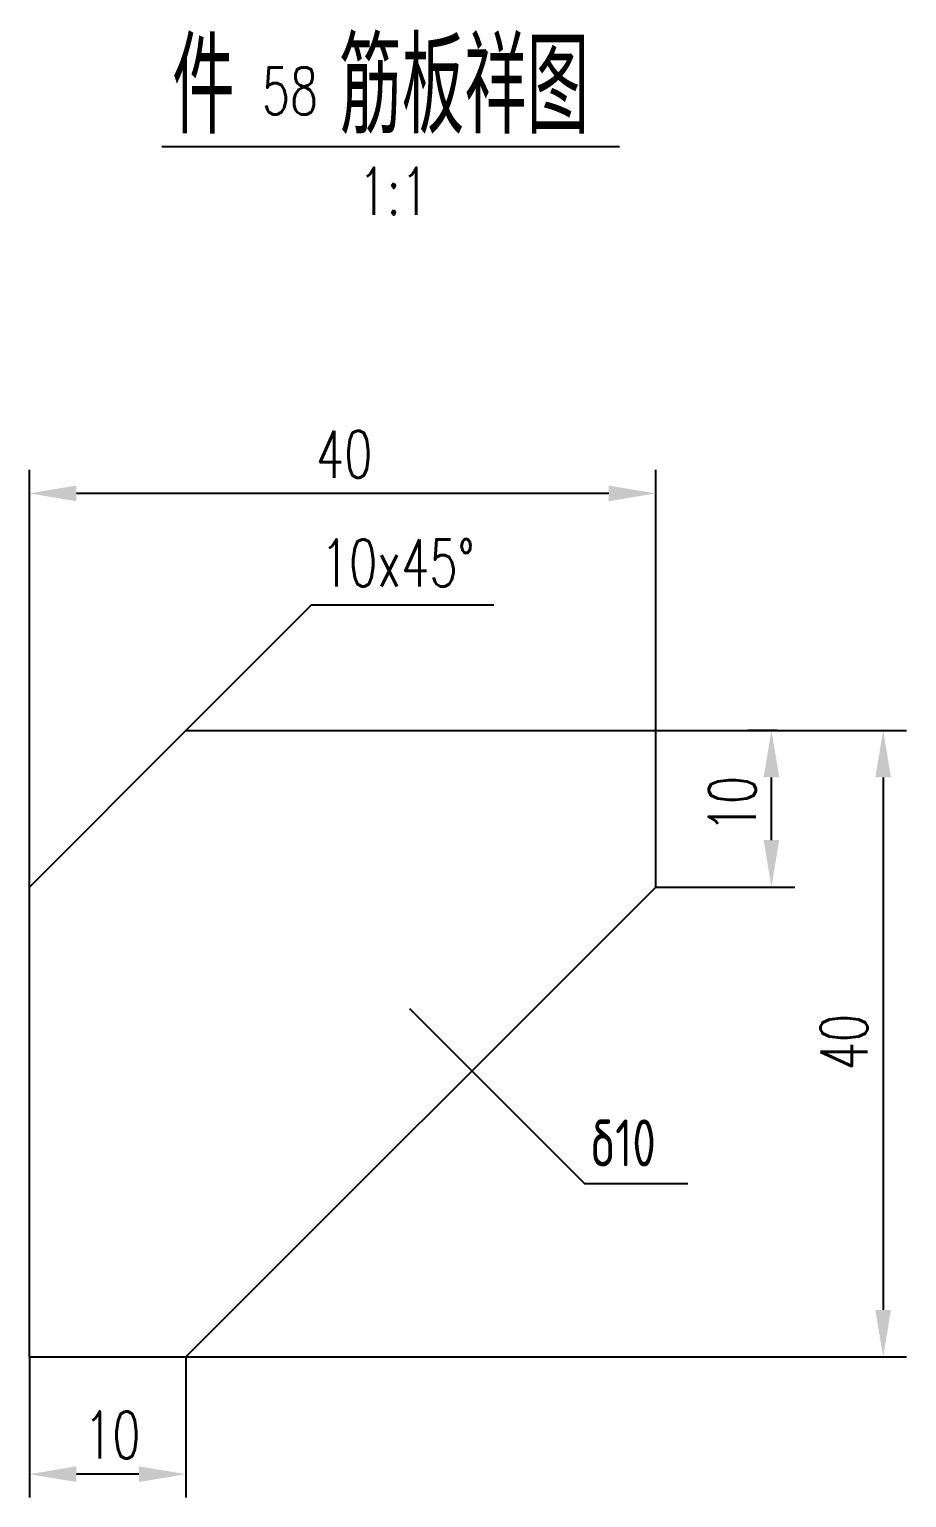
# Model space of a CAD drawing. Header units: millimetres. Extents: x 1545 to 36024, y 3418 to 15628.
# Drawn here: x 6769 to 7329, y 12439 to 13376 of the extents above; entities that cross this region are included whole.
import ezdxf

# ---------------------------------------------------------------- set-up
doc = ezdxf.new("R2010")
doc.units = ezdxf.units.MM
for name, color, linetype in [('CDR_DIM', 7, 'Continuous'), ('CDR_DWG1', 1, 'Continuous'), ('CDR_TEXT', 7, 'Continuous')]:
    doc.layers.add(name, color=color, linetype=linetype)
doc.styles.add('HZ', font='simplex.shx', dxfattribs={"width": 0.7, "height": 30, "bigfont": 'HZ.shx'})

msp = doc.modelspace()

# ---------------------------------------------------------------- linework, layer by layer
at = {"layer": 'CDR_DIM', "color": 0, "linetype": 'Continuous'}
for p, q in [((6853.72, 13301.29), (7146.03, 13301.29)), ((6769.18, 12828.59), (6769.18, 13094.87)), ((7169.18, 12928.59), (7169.18, 13094.87)), ((7139.18, 13079.87), (6799.18, 13079.87)), ((6949.18, 13008.59), (6869.18, 12928.59)), ((7065.68, 13008.59), (6949.18, 13008.59)), ((7169.18, 12928.59), (7329.34, 12928.59)), ((7246.87, 12928.59), (7228.02, 12928.59)), ((7243.02, 12858.59), (7243.02, 12898.59)), ((7314.34, 12898.59), (7314.34, 12558.59)), ((7169.18, 12828.59), (7258.02, 12828.59)), ((7011.87, 12751.12), (7123.73, 12639.32)), ((7123.73, 12639.32), (7189.54, 12639.32)), ((6769.18, 12528.59), (6769.18, 12438.77)), ((6869.18, 12528.59), (7329.34, 12528.59)), ((6869.18, 12528.59), (6869.18, 12438.77)), ((6839.18, 12453.77), (6799.18, 12453.77))]:
    msp.add_line(p, q, dxfattribs=at)
for points in [[(6799.18, 13084.87), (6799.18, 13074.87), (6769.18, 13079.87)], [(7139.18, 13084.87), (7139.18, 13074.87), (7169.18, 13079.87)], [(7238.02, 12898.59), (7248.02, 12898.59), (7243.02, 12928.59)], [(7309.34, 12898.59), (7319.34, 12898.59), (7314.34, 12928.59)], [(7238.02, 12858.59), (7248.02, 12858.59), (7243.02, 12828.59)], [(7309.34, 12558.59), (7319.34, 12558.59), (7314.34, 12528.59)], [(6799.18, 12458.77), (6799.18, 12448.77), (6769.18, 12453.77)], [(6839.18, 12458.77), (6839.18, 12448.77), (6869.18, 12453.77)]]:
    msp.add_solid(points, dxfattribs=at)
at = {"layer": 'CDR_DWG1'}
for p, q in [((6869.18, 12928.59), (6769.18, 12828.59)), ((6869.18, 12928.59), (7169.18, 12928.59)), ((7169.18, 12828.59), (7169.18, 12928.59)), ((6769.18, 12528.59), (6769.18, 12828.59)), ((7169.18, 12828.59), (6869.18, 12528.59)), ((6769.18, 12528.59), (6869.18, 12528.59))]:
    msp.add_line(p, q, dxfattribs=at)

# ---------------------------------------------------------------- texts
at = {"style": 'HZ', "width": 0.7}
for s, p in [('筋板祥图', (6967.04, 13309.57)), ('件', (6860.33, 13309.57))]:
    msp.add_text(s, height=60, dxfattribs=at).set_placement(p)
at = {"layer": 'CDR_DIM', "color": 0, "linetype": 'Continuous', "style": 'HZ', "width": 0.7}
msp.add_text('δ10', height=30, dxfattribs=at).set_placement((7127.32, 12650.22))
at = {"layer": 'CDR_TEXT', "color": 0, "linetype": 'Continuous', "style": 'HZ', "width": 0.7}
for s, p in [('58', (6917.58, 13321.82)), ('1:1', (6979.33, 13257.78)), ('40', (6952.18, 13089.87)), ('10x45°', (6955.3, 13020.52)), ('10', (6804.18, 12463.77))]:
    msp.add_text(s, height=30, dxfattribs=at).set_placement(p)
for s, p in [('10', (7233.02, 12863.59)), ('40', (7304.34, 12711.59))]:
    msp.add_text(s, height=30, rotation=90, dxfattribs=at).set_placement(p)

doc.saveas('drawing.dxf')
